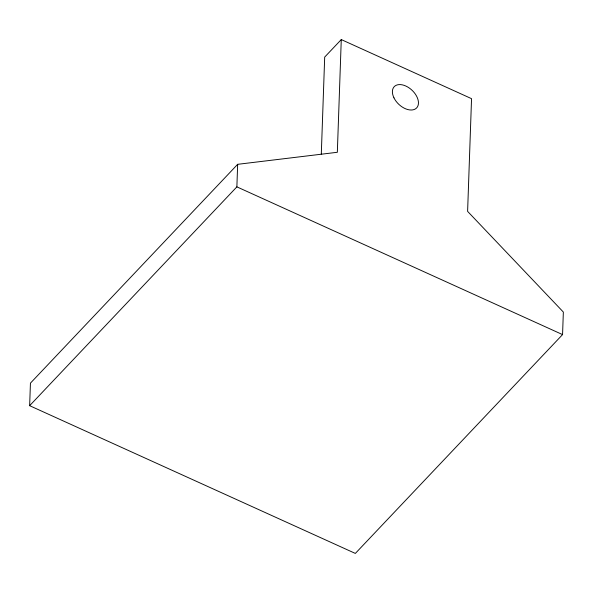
<?xml version="1.0" encoding="UTF-8"?>
<svg xmlns="http://www.w3.org/2000/svg" width="593" height="593" viewBox="0 0 593 593"><rect width="100%" height="100%" fill="white"/><g stroke="black" fill="none" stroke-linecap="round" stroke-linejoin="round"><path stroke-width="0.89" d="M29.65 405.686L30.436 383.145L237.66 164.32L337.335 152.282L341.271 39.575L471.546 98.668L467.61 211.382L563.35 312.059L562.564 334.6L355.34 553.425L29.65 405.686L236.874 186.862L237.66 164.32M321.302 154.084L324.69 57.076L341.271 39.575M236.874 186.862L562.564 334.6M393.945 97.815A15.448 9.658 43.4 0 0 416.508 108.052A15.448 9.658 43.4 0 0 405.82 86.029A15.448 9.658 43.4 0 0 393.945 97.815"/></g></svg>
